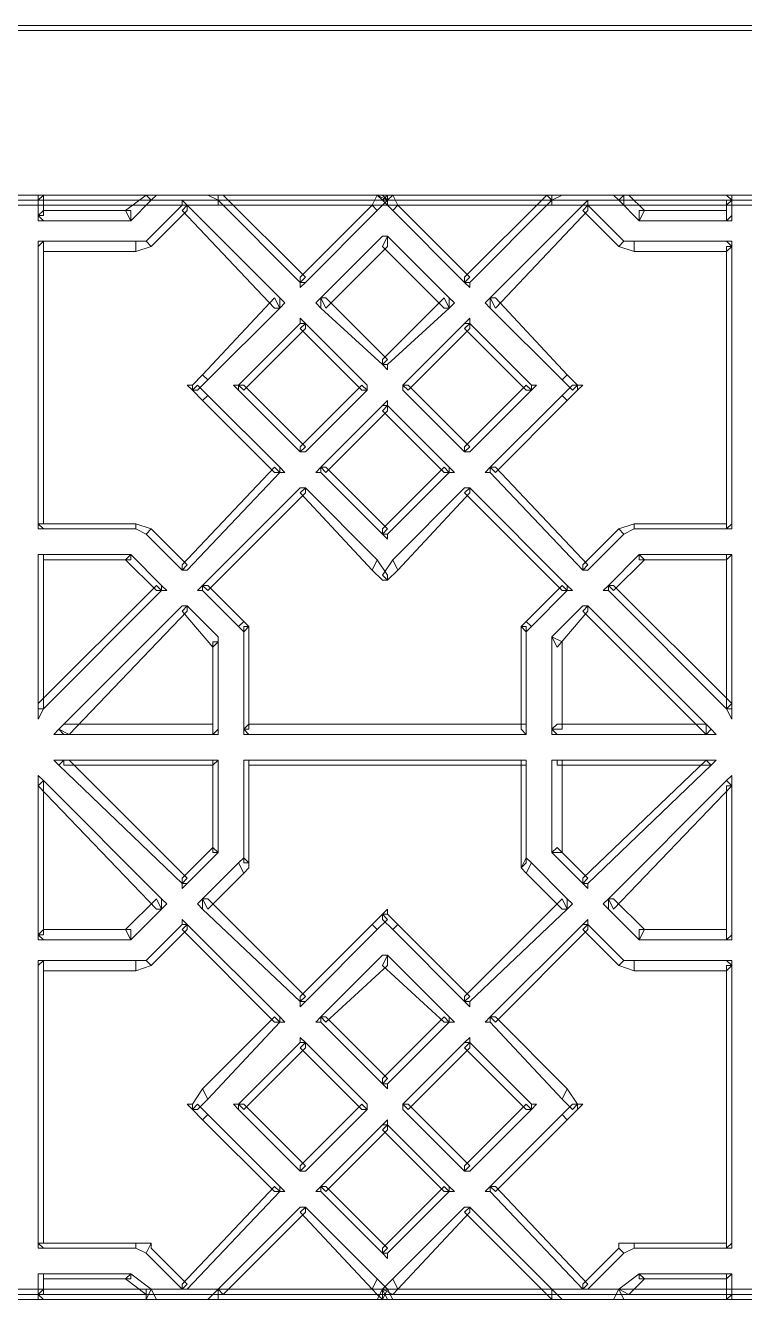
# Model space of a CAD drawing. Extents: x -66030 to 95157, y -13132 to 45879.
# Drawn here: x 79342 to 79889, y 42831 to 43799 of the extents above; entities that cross this region are included whole.
import ezdxf

# ---------------------------------------------------------------- set-up
doc = ezdxf.new("R2010")
doc.units = 0
doc.header["$LTSCALE"] = 100
doc.header["$MEASUREMENT"] = 0
doc.layers.get('0').update_dxf_attribs({"linetype": 'CONTINUOUS'})

msp = doc.modelspace()

# ---------------------------------------------------------------- linework, layer by layer
at = {"lineweight": 0}
for points in [[(81121.14, 43795.43), (81121.14, 43799.34), (77015.97, 43799.34), (77015.97, 43795.43), (81121.14, 43795.43), (81121.14, 43795.43), (81121.14, 43799.34), (81121.14, 43799.34), (81121.14, 43799.34)], [(77015.97, 43670.44), (77015.97, 43666.53), (81121.14, 43666.53), (81121.14, 43670.44), (77015.97, 43670.44), (77015.97, 43670.44), (77015.97, 43670.44), (77015.97, 43670.44), (77015.97, 43670.44)], [(81125.04, 43666.53), (81121.14, 43670.44), (77015.97, 43670.44), (77015.97, 43662.63), (81121.14, 43662.63), (81125.04, 43666.53), (81125.04, 43666.53), (81125.04, 43670.44), (81121.14, 43670.44)], [(79355.64, 43670.44), (79351.73, 43666.53), (79351.73, 43654.81), (79355.64, 43654.81), (79355.64, 43666.53), (79355.64, 43670.44), (79355.64, 43670.44), (79351.73, 43670.44), (79351.73, 43666.53)], [(79437.66, 43666.53), (79433.76, 43670.44), (79355.64, 43670.44), (79355.64, 43662.63), (79433.76, 43662.63), (79437.66, 43666.53), (79437.66, 43666.53), (79441.57, 43670.44), (79433.76, 43670.44)], [(79422.04, 43650.91), (79422.04, 43650.91), (79437.66, 43666.53), (79433.76, 43670.44), (79418.14, 43658.72), (79422.04, 43650.91), (79422.04, 43650.91), (79422.04, 43650.91), (79422.04, 43650.91)], [(79488.44, 43670.44), (79488.44, 43666.53), (79550.94, 43604.04), (79554.84, 43607.94), (79492.35, 43670.44), (79488.44, 43670.44), (79488.44, 43670.44), (79480.63, 43670.44), (79488.44, 43666.53)], [(79617.34, 43666.53), (79613.43, 43670.44), (79488.44, 43670.44), (79488.44, 43662.63), (79613.43, 43662.63), (79617.34, 43666.53), (79617.34, 43666.53), (79621.25, 43670.44), (79613.43, 43670.44)], [(79605.62, 43662.63), (79609.53, 43658.72), (79617.34, 43666.53), (79609.53, 43670.44), (79605.62, 43662.63), (79605.62, 43662.63), (79609.53, 43658.72), (79609.53, 43658.72), (79609.53, 43658.72)], [(79617.34, 43670.44), (79613.43, 43666.53), (79621.25, 43658.72), (79625.15, 43662.63), (79621.25, 43670.44), (79617.34, 43670.44), (79617.34, 43670.44), (79609.53, 43670.44), (79613.43, 43666.53)], [(79742.33, 43666.53), (79742.33, 43670.44), (79617.34, 43670.44), (79617.34, 43662.63), (79742.33, 43662.63), (79742.33, 43666.53), (79742.33, 43666.53), (79750.14, 43670.44), (79742.33, 43670.44)], [(79675.93, 43604.04), (79679.83, 43604.04), (79742.33, 43666.53), (79738.42, 43670.44), (79675.93, 43607.94), (79675.93, 43604.04), (79675.93, 43604.04), (79679.83, 43600.13), (79679.83, 43604.04)], [(79797.01, 43670.44), (79793.11, 43666.53), (79808.73, 43650.91), (79812.64, 43658.72), (79800.92, 43670.44), (79797.01, 43670.44), (79797.01, 43670.44), (79789.2, 43670.44), (79793.11, 43666.53)], [(79879.04, 43666.53), (79875.13, 43670.44), (79797.01, 43670.44), (79797.01, 43662.63), (79875.13, 43662.63), (79879.04, 43666.53), (79879.04, 43666.53), (79879.04, 43670.44), (79875.13, 43670.44)], [(79351.73, 43654.81), (79355.64, 43650.91), (79422.04, 43650.91), (79422.04, 43658.72), (79355.64, 43658.72), (79351.73, 43654.81), (79351.73, 43654.81), (79351.73, 43650.91), (79355.64, 43650.91)], [(79465.01, 43662.63), (79461.1, 43662.63), (79433.76, 43635.29), (79437.66, 43631.38), (79465.01, 43658.72), (79465.01, 43662.63), (79465.01, 43662.63), (79461.1, 43666.53), (79461.1, 43662.63)], [(79535.31, 43584.51), (79535.31, 43592.32), (79465.01, 43662.63), (79461.1, 43658.72), (79531.41, 43584.51), (79535.31, 43584.51), (79535.31, 43584.51), (79539.22, 43588.41), (79535.31, 43592.32)], [(79550.94, 43604.04), (79554.84, 43604.04), (79609.53, 43658.72), (79605.62, 43662.63), (79550.94, 43607.94), (79550.94, 43604.04), (79550.94, 43604.04), (79550.94, 43600.13), (79554.84, 43604.04)], [(79625.15, 43662.63), (79621.25, 43658.72), (79675.93, 43604.04), (79679.83, 43607.94), (79625.15, 43662.63), (79625.15, 43662.63), (79621.25, 43658.72), (79621.25, 43658.72), (79621.25, 43658.72)], [(79769.67, 43662.63), (79765.77, 43662.63), (79695.46, 43592.32), (79699.36, 43584.51), (79769.67, 43658.72), (79769.67, 43662.63), (79769.67, 43662.63), (79769.67, 43666.53), (79765.77, 43662.63)], [(79793.11, 43631.38), (79797.01, 43635.29), (79769.67, 43662.63), (79765.77, 43658.72), (79793.11, 43631.38), (79793.11, 43631.38), (79793.11, 43631.38), (79793.11, 43631.38), (79793.11, 43631.38)], [(79808.73, 43650.91), (79808.73, 43650.91), (79875.13, 43650.91), (79875.13, 43658.72), (79808.73, 43658.72), (79808.73, 43650.91), (79808.73, 43650.91), (79808.73, 43650.91), (79808.73, 43650.91)], [(79875.13, 43650.91), (79879.04, 43654.81), (79879.04, 43666.53), (79875.13, 43666.53), (79875.13, 43654.81), (79875.13, 43650.91), (79875.13, 43650.91), (79879.04, 43650.91), (79879.04, 43654.81)], [(79617.34, 43639.19), (79613.43, 43639.19), (79566.56, 43592.32), (79570.47, 43584.51), (79617.34, 43631.38), (79617.34, 43639.19), (79617.34, 43639.19), (79617.34, 43639.19), (79613.43, 43639.19)], [(79664.21, 43584.51), (79664.21, 43592.32), (79617.34, 43639.19), (79613.43, 43631.38), (79660.31, 43584.51), (79664.21, 43584.51), (79664.21, 43584.51), (79668.12, 43588.41), (79664.21, 43592.32)], [(79355.64, 43635.29), (79351.73, 43631.38), (79351.73, 43420.46), (79355.64, 43420.46), (79355.64, 43631.38), (79355.64, 43635.29), (79355.64, 43635.29), (79351.73, 43635.29), (79351.73, 43631.38)], [(79425.95, 43627.47), (79425.95, 43635.29), (79355.64, 43635.29), (79355.64, 43627.47), (79425.95, 43627.47), (79425.95, 43627.47), (79425.95, 43627.47), (79425.95, 43627.47), (79425.95, 43627.47)], [(79437.66, 43631.38), (79433.76, 43635.29), (79425.95, 43635.29), (79425.95, 43627.47), (79437.66, 43631.38), (79437.66, 43631.38), (79437.66, 43631.38), (79437.66, 43631.38), (79437.66, 43631.38)], [(79804.83, 43627.47), (79804.83, 43635.29), (79797.01, 43635.29), (79793.11, 43631.38), (79804.83, 43627.47), (79804.83, 43627.47), (79804.83, 43627.47), (79804.83, 43627.47), (79804.83, 43627.47)], [(79879.04, 43631.38), (79875.13, 43635.29), (79804.83, 43635.29), (79804.83, 43627.47), (79875.13, 43627.47), (79879.04, 43631.38), (79879.04, 43631.38), (79879.04, 43635.29), (79875.13, 43635.29)], [(79875.13, 43416.55), (79879.04, 43420.46), (79879.04, 43631.38), (79875.13, 43631.38), (79875.13, 43420.46), (79875.13, 43416.55), (79875.13, 43416.55), (79879.04, 43416.55), (79879.04, 43420.46)], [(79476.72, 43533.73), (79480.63, 43529.82), (79535.31, 43584.51), (79531.41, 43592.32), (79476.72, 43533.73), (79476.72, 43533.73), (79480.63, 43529.82), (79480.63, 43529.82), (79480.63, 43529.82)], [(79566.56, 43592.32), (79566.56, 43584.51), (79613.43, 43541.54), (79617.34, 43545.45), (79570.47, 43592.32), (79566.56, 43592.32), (79566.56, 43592.32), (79562.66, 43588.41), (79566.56, 43584.51)], [(79613.43, 43541.54), (79617.34, 43541.54), (79664.21, 43584.51), (79660.31, 43592.32), (79613.43, 43545.45), (79613.43, 43541.54), (79613.43, 43541.54), (79617.34, 43537.64), (79617.34, 43541.54)], [(79695.46, 43592.32), (79695.46, 43584.51), (79750.14, 43529.82), (79754.05, 43533.73), (79699.36, 43592.32), (79695.46, 43592.32), (79695.46, 43592.32), (79691.55, 43588.41), (79695.46, 43584.51)], [(79554.84, 43572.79), (79550.94, 43572.79), (79504.07, 43525.92), (79507.97, 43522.01), (79554.84, 43568.88), (79554.84, 43572.79), (79554.84, 43572.79), (79550.94, 43576.7), (79550.94, 43572.79)], [(79601.72, 43522.01), (79601.72, 43525.92), (79554.84, 43572.79), (79550.94, 43568.88), (79597.81, 43522.01), (79601.72, 43522.01), (79601.72, 43522.01), (79601.72, 43525.92), (79601.72, 43525.92)], [(79679.83, 43572.79), (79675.93, 43572.79), (79629.06, 43525.92), (79632.96, 43522.01), (79679.83, 43568.88), (79679.83, 43572.79), (79679.83, 43572.79), (79679.83, 43576.7), (79675.93, 43572.79)], [(79726.71, 43522.01), (79726.71, 43525.92), (79679.83, 43572.79), (79675.93, 43568.88), (79722.8, 43522.01), (79726.71, 43522.01), (79726.71, 43522.01), (79730.61, 43525.92), (79726.71, 43525.92)], [(79468.91, 43522.01), (79472.82, 43522.01), (79480.63, 43529.82), (79476.72, 43533.73), (79468.91, 43525.92), (79468.91, 43522.01), (79468.91, 43525.92), (79465.01, 43525.92), (79468.91, 43522.01)], [(79754.05, 43533.73), (79750.14, 43529.82), (79757.95, 43522.01), (79761.86, 43525.92), (79754.05, 43533.73), (79754.05, 43533.73), (79750.14, 43529.82), (79750.14, 43529.82), (79750.14, 43529.82)], [(79476.72, 43514.2), (79480.63, 43518.11), (79472.82, 43525.92), (79468.91, 43522.01), (79476.72, 43514.2), (79476.72, 43514.2), (79480.63, 43518.11), (79480.63, 43518.11), (79480.63, 43518.11)], [(79504.07, 43525.92), (79504.07, 43522.01), (79550.94, 43475.14), (79554.84, 43479.05), (79507.97, 43525.92), (79504.07, 43525.92), (79504.07, 43525.92), (79500.16, 43525.92), (79504.07, 43522.01)], [(79550.94, 43475.14), (79554.84, 43475.14), (79601.72, 43522.01), (79597.81, 43525.92), (79550.94, 43479.05), (79550.94, 43475.14), (79550.94, 43475.14), (79550.94, 43475.14), (79554.84, 43475.14)], [(79629.06, 43525.92), (79629.06, 43522.01), (79675.93, 43475.14), (79679.83, 43479.05), (79632.96, 43525.92), (79629.06, 43525.92), (79629.06, 43525.92), (79629.06, 43525.92), (79629.06, 43522.01)], [(79675.93, 43475.14), (79679.83, 43475.14), (79726.71, 43522.01), (79722.8, 43525.92), (79675.93, 43479.05), (79675.93, 43475.14), (79675.93, 43475.14), (79679.83, 43475.14), (79679.83, 43475.14)], [(79761.86, 43525.92), (79757.95, 43525.92), (79750.14, 43518.11), (79754.05, 43514.2), (79761.86, 43522.01), (79761.86, 43525.92), (79761.86, 43522.01), (79765.77, 43525.92), (79761.86, 43525.92)], [(79535.31, 43459.52), (79535.31, 43463.42), (79480.63, 43518.11), (79476.72, 43514.2), (79531.41, 43459.52), (79535.31, 43459.52), (79535.31, 43459.52), (79539.22, 43459.52), (79535.31, 43463.42)], [(79617.34, 43510.29), (79613.43, 43510.29), (79566.56, 43463.42), (79570.47, 43459.52), (79617.34, 43506.39), (79617.34, 43510.29), (79617.34, 43510.29), (79617.34, 43514.2), (79613.43, 43510.29)], [(79754.05, 43514.2), (79750.14, 43518.11), (79695.46, 43463.42), (79699.36, 43459.52), (79754.05, 43514.2), (79754.05, 43514.2), (79750.14, 43518.11), (79750.14, 43518.11), (79750.14, 43518.11)], [(79664.21, 43459.52), (79664.21, 43463.42), (79617.34, 43510.29), (79613.43, 43506.39), (79660.31, 43459.52), (79664.21, 43459.52), (79664.21, 43459.52), (79668.12, 43459.52), (79664.21, 43463.42)], [(79461.1, 43385.3), (79465.01, 43385.3), (79535.31, 43459.52), (79531.41, 43463.42), (79461.1, 43389.21), (79461.1, 43385.3), (79461.1, 43385.3), (79461.1, 43385.3), (79465.01, 43385.3)], [(79566.56, 43463.42), (79566.56, 43459.52), (79613.43, 43412.64), (79617.34, 43416.55), (79570.47, 43463.42), (79566.56, 43463.42), (79566.56, 43463.42), (79562.66, 43459.52), (79566.56, 43459.52)], [(79613.43, 43412.64), (79617.34, 43412.64), (79664.21, 43459.52), (79660.31, 43463.42), (79613.43, 43416.55), (79613.43, 43412.64), (79613.43, 43412.64), (79617.34, 43408.74), (79617.34, 43412.64)], [(79695.46, 43463.42), (79695.46, 43459.52), (79765.77, 43385.3), (79769.67, 43389.21), (79699.36, 43463.42), (79695.46, 43463.42), (79695.46, 43463.42), (79691.55, 43459.52), (79695.46, 43459.52)], [(79554.84, 43447.8), (79550.94, 43447.8), (79476.72, 43373.59), (79480.63, 43369.68), (79554.84, 43443.89), (79554.84, 43447.8), (79554.84, 43447.8), (79550.94, 43447.8), (79550.94, 43447.8)], [(79605.62, 43385.3), (79609.53, 43393.12), (79554.84, 43447.8), (79550.94, 43443.89), (79605.62, 43385.3), (79605.62, 43385.3), (79609.53, 43393.12), (79609.53, 43393.12), (79609.53, 43393.12)], [(79679.83, 43447.8), (79675.93, 43447.8), (79621.25, 43393.12), (79625.15, 43385.3), (79679.83, 43443.89), (79679.83, 43447.8), (79679.83, 43447.8), (79679.83, 43447.8), (79675.93, 43447.8)], [(79754.05, 43369.68), (79754.05, 43373.59), (79679.83, 43447.8), (79675.93, 43443.89), (79750.14, 43369.68), (79754.05, 43369.68), (79754.05, 43369.68), (79757.95, 43369.68), (79754.05, 43373.59)], [(79351.73, 43420.46), (79355.64, 43416.55), (79425.95, 43416.55), (79425.95, 43420.46), (79355.64, 43420.46), (79351.73, 43420.46), (79351.73, 43420.46), (79351.73, 43416.55), (79355.64, 43416.55)], [(79425.95, 43420.46), (79425.95, 43416.55), (79433.76, 43412.64), (79437.66, 43416.55), (79425.95, 43420.46), (79425.95, 43420.46), (79425.95, 43420.46), (79425.95, 43420.46), (79425.95, 43420.46)], [(79437.66, 43416.55), (79433.76, 43412.64), (79461.1, 43385.3), (79465.01, 43389.21), (79437.66, 43416.55), (79437.66, 43416.55), (79437.66, 43416.55), (79437.66, 43416.55), (79437.66, 43416.55)], [(79765.77, 43385.3), (79769.67, 43385.3), (79797.01, 43412.64), (79793.11, 43416.55), (79765.77, 43389.21), (79765.77, 43385.3), (79765.77, 43385.3), (79769.67, 43385.3), (79769.67, 43385.3)], [(79793.11, 43416.55), (79797.01, 43412.64), (79804.83, 43416.55), (79804.83, 43420.46), (79793.11, 43416.55), (79793.11, 43416.55), (79793.11, 43416.55), (79793.11, 43416.55), (79793.11, 43416.55)], [(79804.83, 43420.46), (79804.83, 43416.55), (79875.13, 43416.55), (79875.13, 43420.46), (79804.83, 43420.46), (79804.83, 43420.46), (79804.83, 43420.46), (79804.83, 43420.46), (79804.83, 43420.46)], [(79355.64, 43397.02), (79351.73, 43397.02), (79351.73, 43279.84), (79355.64, 43279.84), (79355.64, 43397.02), (79355.64, 43397.02), (79355.64, 43397.02), (79351.73, 43397.02), (79351.73, 43397.02)], [(79422.04, 43397.02), (79422.04, 43397.02), (79355.64, 43397.02), (79355.64, 43393.12), (79422.04, 43393.12), (79422.04, 43397.02), (79422.04, 43397.02), (79422.04, 43397.02), (79422.04, 43397.02)], [(79445.48, 43369.68), (79445.48, 43373.59), (79422.04, 43397.02), (79418.14, 43393.12), (79441.57, 43369.68), (79445.48, 43369.68), (79445.48, 43369.68), (79449.38, 43369.68), (79445.48, 43373.59)], [(79808.73, 43397.02), (79808.73, 43397.02), (79785.3, 43373.59), (79789.2, 43369.68), (79812.64, 43393.12), (79808.73, 43397.02), (79808.73, 43397.02), (79808.73, 43397.02), (79808.73, 43397.02)], [(79879.04, 43397.02), (79875.13, 43397.02), (79808.73, 43397.02), (79808.73, 43393.12), (79875.13, 43393.12), (79879.04, 43397.02), (79879.04, 43397.02), (79879.04, 43397.02), (79875.13, 43397.02)], [(79875.13, 43279.84), (79879.04, 43279.84), (79879.04, 43397.02), (79875.13, 43397.02), (79875.13, 43279.84), (79875.13, 43279.84), (79875.13, 43279.84), (79879.04, 43272.03), (79879.04, 43279.84)], [(79617.34, 43377.49), (79617.34, 43381.4), (79609.53, 43393.12), (79605.62, 43385.3), (79613.43, 43377.49), (79617.34, 43377.49), (79613.43, 43377.49), (79617.34, 43377.49), (79617.34, 43377.49)], [(79625.15, 43385.3), (79621.25, 43393.12), (79613.43, 43381.4), (79617.34, 43377.49), (79625.15, 43385.3), (79625.15, 43385.3), (79621.25, 43393.12), (79621.25, 43393.12), (79621.25, 43393.12)], [(79351.73, 43279.84), (79355.64, 43279.84), (79445.48, 43369.68), (79441.57, 43373.59), (79351.73, 43283.75), (79351.73, 43279.84), (79351.73, 43279.84), (79351.73, 43272.03), (79355.64, 43279.84)], [(79476.72, 43373.59), (79476.72, 43369.68), (79504.07, 43342.34), (79507.97, 43346.24), (79480.63, 43373.59), (79476.72, 43373.59), (79476.72, 43373.59), (79472.82, 43369.68), (79476.72, 43369.68)], [(79722.8, 43346.24), (79726.71, 43342.34), (79754.05, 43369.68), (79750.14, 43373.59), (79722.8, 43346.24), (79722.8, 43346.24), (79726.71, 43342.34), (79726.71, 43342.34), (79726.71, 43342.34)], [(79785.3, 43373.59), (79785.3, 43369.68), (79875.13, 43279.84), (79879.04, 43283.75), (79789.2, 43373.59), (79785.3, 43373.59), (79785.3, 43373.59), (79781.39, 43369.68), (79785.3, 43369.68)], [(79465.01, 43357.96), (79461.1, 43357.96), (79367.36, 43264.22), (79375.17, 43260.31), (79465.01, 43354.06), (79465.01, 43357.96), (79465.01, 43357.96), (79461.1, 43357.96), (79461.1, 43357.96)], [(79488.44, 43330.62), (79488.44, 43334.53), (79465.01, 43357.96), (79461.1, 43354.06), (79484.54, 43326.71), (79488.44, 43330.62), (79488.44, 43330.62), (79488.44, 43330.62), (79488.44, 43334.53)], [(79769.67, 43357.96), (79765.77, 43357.96), (79742.33, 43334.53), (79746.24, 43326.71), (79769.67, 43354.06), (79769.67, 43357.96), (79769.67, 43357.96), (79769.67, 43357.96), (79765.77, 43357.96)], [(79859.51, 43260.31), (79863.42, 43264.22), (79769.67, 43357.96), (79765.77, 43354.06), (79859.51, 43260.31), (79859.51, 43260.31), (79859.51, 43260.31), (79867.32, 43260.31), (79863.42, 43264.22)], [(79507.97, 43346.24), (79504.07, 43342.34), (79507.97, 43338.43), (79511.88, 43342.34), (79507.97, 43346.24), (79507.97, 43346.24), (79504.07, 43342.34), (79504.07, 43342.34), (79504.07, 43342.34)], [(79511.88, 43342.34), (79507.97, 43342.34), (79507.97, 43264.22), (79511.88, 43264.22), (79511.88, 43342.34), (79511.88, 43342.34), (79511.88, 43342.34), (79511.88, 43342.34), (79511.88, 43342.34)], [(79718.89, 43342.34), (79722.8, 43338.43), (79726.71, 43342.34), (79722.8, 43346.24), (79718.89, 43342.34), (79718.89, 43342.34), (79718.89, 43342.34), (79718.89, 43342.34), (79718.89, 43342.34)], [(79722.8, 43260.31), (79722.8, 43264.22), (79722.8, 43342.34), (79718.89, 43342.34), (79718.89, 43264.22), (79722.8, 43260.31), (79722.8, 43260.31), (79722.8, 43260.31), (79722.8, 43264.22)], [(79484.54, 43260.31), (79488.44, 43264.22), (79488.44, 43330.62), (79484.54, 43330.62), (79484.54, 43264.22), (79484.54, 43260.31), (79484.54, 43260.31), (79488.44, 43260.31), (79488.44, 43264.22)], [(79742.33, 43334.53), (79742.33, 43330.62), (79742.33, 43264.22), (79750.14, 43264.22), (79750.14, 43330.62), (79742.33, 43334.53), (79742.33, 43334.53), (79742.33, 43330.62), (79742.33, 43330.62)], [(79367.36, 43264.22), (79371.26, 43260.31), (79484.54, 43260.31), (79484.54, 43268.12), (79371.26, 43268.12), (79367.36, 43264.22), (79367.36, 43264.22), (79363.45, 43260.31), (79371.26, 43260.31)], [(79507.97, 43264.22), (79511.88, 43260.31), (79722.8, 43260.31), (79722.8, 43268.12), (79511.88, 43268.12), (79507.97, 43264.22), (79507.97, 43264.22), (79507.97, 43260.31), (79511.88, 43260.31)], [(79742.33, 43264.22), (79746.24, 43260.31), (79859.51, 43260.31), (79859.51, 43268.12), (79746.24, 43268.12), (79742.33, 43264.22), (79742.33, 43264.22), (79742.33, 43260.31), (79746.24, 43260.31)], [(79371.26, 43240.78), (79367.36, 43236.88), (79461.1, 43147.04), (79465.01, 43150.95), (79375.17, 43240.78), (79371.26, 43240.78), (79371.26, 43240.78), (79363.45, 43240.78), (79367.36, 43236.88)], [(79488.44, 43240.78), (79484.54, 43240.78), (79371.26, 43240.78), (79371.26, 43236.88), (79484.54, 43236.88), (79488.44, 43240.78), (79488.44, 43240.78), (79488.44, 43240.78), (79484.54, 43240.78)], [(79488.44, 43170.47), (79488.44, 43170.47), (79488.44, 43240.78), (79484.54, 43240.78), (79484.54, 43170.47), (79488.44, 43170.47), (79488.44, 43170.47), (79488.44, 43170.47), (79488.44, 43170.47)], [(79511.88, 43240.78), (79507.97, 43240.78), (79507.97, 43162.66), (79511.88, 43162.66), (79511.88, 43240.78), (79511.88, 43240.78), (79511.88, 43240.78), (79507.97, 43240.78), (79507.97, 43240.78)], [(79722.8, 43240.78), (79722.8, 43240.78), (79511.88, 43240.78), (79511.88, 43236.88), (79722.8, 43236.88), (79722.8, 43240.78), (79722.8, 43240.78), (79722.8, 43240.78), (79722.8, 43240.78)], [(79718.89, 43158.76), (79722.8, 43162.66), (79722.8, 43240.78), (79718.89, 43240.78), (79718.89, 43162.66), (79718.89, 43158.76), (79718.89, 43162.66), (79718.89, 43162.66), (79718.89, 43158.76)], [(79746.24, 43240.78), (79742.33, 43240.78), (79742.33, 43170.47), (79750.14, 43170.47), (79750.14, 43240.78), (79746.24, 43240.78), (79746.24, 43240.78), (79742.33, 43240.78), (79742.33, 43240.78)], [(79863.42, 43236.88), (79859.51, 43240.78), (79746.24, 43240.78), (79746.24, 43236.88), (79859.51, 43236.88), (79863.42, 43236.88), (79863.42, 43236.88), (79867.32, 43240.78), (79859.51, 43240.78)], [(79765.77, 43147.04), (79769.67, 43147.04), (79863.42, 43236.88), (79859.51, 43240.78), (79765.77, 43150.95), (79765.77, 43147.04), (79765.77, 43147.04), (79769.67, 43143.13), (79769.67, 43147.04)], [(79355.64, 43225.16), (79351.73, 43221.25), (79351.73, 43107.98), (79355.64, 43107.98), (79355.64, 43221.25), (79355.64, 43225.16), (79355.64, 43225.16), (79351.73, 43229.06), (79351.73, 43221.25)], [(79445.48, 43127.51), (79445.48, 43135.32), (79355.64, 43225.16), (79351.73, 43221.25), (79441.57, 43127.51), (79445.48, 43127.51), (79445.48, 43127.51), (79449.38, 43131.42), (79445.48, 43135.32)], [(79879.04, 43221.25), (79875.13, 43225.16), (79785.3, 43135.32), (79789.2, 43127.51), (79879.04, 43221.25), (79879.04, 43221.25), (79879.04, 43221.25), (79879.04, 43229.06), (79875.13, 43225.16)], [(79875.13, 43104.07), (79879.04, 43107.98), (79879.04, 43221.25), (79875.13, 43221.25), (79875.13, 43107.98), (79875.13, 43104.07), (79875.13, 43104.07), (79879.04, 43104.07), (79879.04, 43107.98)], [(79461.1, 43147.04), (79465.01, 43147.04), (79488.44, 43170.47), (79484.54, 43174.38), (79461.1, 43150.95), (79461.1, 43147.04), (79461.1, 43147.04), (79461.1, 43143.13), (79465.01, 43147.04)], [(79742.33, 43170.47), (79742.33, 43170.47), (79765.77, 43147.04), (79769.67, 43150.95), (79746.24, 43174.38), (79742.33, 43170.47), (79742.33, 43170.47), (79742.33, 43170.47), (79742.33, 43170.47)], [(79511.88, 43162.66), (79507.97, 43166.57), (79504.07, 43162.66), (79507.97, 43154.85), (79511.88, 43158.76), (79511.88, 43162.66), (79511.88, 43158.76), (79511.88, 43162.66), (79511.88, 43162.66)], [(79722.8, 43154.85), (79726.71, 43162.66), (79722.8, 43166.57), (79718.89, 43158.76), (79722.8, 43154.85), (79722.8, 43154.85), (79726.71, 43162.66), (79726.71, 43162.66), (79726.71, 43162.66)], [(79507.97, 43154.85), (79504.07, 43162.66), (79476.72, 43135.32), (79480.63, 43127.51), (79507.97, 43154.85), (79507.97, 43154.85), (79504.07, 43162.66), (79504.07, 43162.66), (79504.07, 43162.66)], [(79754.05, 43127.51), (79754.05, 43135.32), (79726.71, 43162.66), (79722.8, 43154.85), (79750.14, 43127.51), (79754.05, 43127.51), (79754.05, 43127.51), (79757.95, 43131.42), (79754.05, 43135.32)], [(79422.04, 43104.07), (79422.04, 43104.07), (79445.48, 43127.51), (79441.57, 43135.32), (79418.14, 43111.89), (79422.04, 43104.07), (79422.04, 43104.07), (79422.04, 43104.07), (79422.04, 43104.07)], [(79476.72, 43135.32), (79476.72, 43127.51), (79550.94, 43057.2), (79554.84, 43061.11), (79480.63, 43135.32), (79476.72, 43135.32), (79476.72, 43135.32), (79472.82, 43131.42), (79476.72, 43127.51)], [(79675.93, 43057.2), (79679.83, 43057.2), (79754.05, 43127.51), (79750.14, 43135.32), (79675.93, 43061.11), (79675.93, 43057.2), (79675.93, 43057.2), (79679.83, 43053.3), (79679.83, 43057.2)], [(79785.3, 43135.32), (79785.3, 43127.51), (79808.73, 43104.07), (79812.64, 43111.89), (79789.2, 43135.32), (79785.3, 43135.32), (79785.3, 43135.32), (79781.39, 43131.42), (79785.3, 43127.51)], [(79613.43, 43123.6), (79613.43, 43119.7), (79621.25, 43111.89), (79625.15, 43115.79), (79617.34, 43123.6), (79613.43, 43123.6), (79617.34, 43123.6), (79617.34, 43127.51), (79613.43, 43123.6)], [(79465.01, 43115.79), (79461.1, 43115.79), (79433.76, 43088.45), (79437.66, 43084.54), (79465.01, 43111.89), (79465.01, 43115.79), (79465.01, 43115.79), (79461.1, 43119.7), (79461.1, 43115.79)], [(79605.62, 43115.79), (79609.53, 43111.89), (79617.34, 43119.7), (79613.43, 43123.6), (79605.62, 43115.79), (79605.62, 43115.79), (79609.53, 43111.89), (79609.53, 43111.89), (79609.53, 43111.89)], [(79769.67, 43115.79), (79765.77, 43115.79), (79695.46, 43045.48), (79699.36, 43041.58), (79769.67, 43111.89), (79769.67, 43115.79), (79769.67, 43115.79), (79769.67, 43119.7), (79765.77, 43115.79)], [(79351.73, 43107.98), (79355.64, 43104.07), (79422.04, 43104.07), (79422.04, 43111.89), (79355.64, 43111.89), (79351.73, 43107.98), (79351.73, 43107.98), (79351.73, 43104.07), (79355.64, 43104.07)], [(79535.31, 43041.58), (79535.31, 43045.48), (79465.01, 43115.79), (79461.1, 43111.89), (79531.41, 43041.58), (79535.31, 43041.58), (79535.31, 43041.58), (79539.22, 43041.58), (79535.31, 43045.48)], [(79550.94, 43057.2), (79554.84, 43057.2), (79609.53, 43111.89), (79605.62, 43115.79), (79550.94, 43061.11), (79550.94, 43057.2), (79550.94, 43057.2), (79550.94, 43053.3), (79554.84, 43057.2)], [(79625.15, 43115.79), (79621.25, 43111.89), (79675.93, 43057.2), (79679.83, 43061.11), (79625.15, 43115.79), (79625.15, 43115.79), (79621.25, 43111.89), (79621.25, 43111.89), (79621.25, 43111.89)], [(79793.11, 43084.54), (79797.01, 43088.45), (79769.67, 43115.79), (79765.77, 43111.89), (79793.11, 43084.54), (79793.11, 43084.54), (79793.11, 43084.54), (79793.11, 43084.54), (79793.11, 43084.54)], [(79808.73, 43104.07), (79808.73, 43104.07), (79875.13, 43104.07), (79875.13, 43111.89), (79808.73, 43111.89), (79808.73, 43104.07), (79808.73, 43104.07), (79808.73, 43104.07), (79808.73, 43104.07)], [(79355.64, 43088.45), (79351.73, 43084.54), (79351.73, 42873.62), (79355.64, 42873.62), (79355.64, 43084.54), (79355.64, 43088.45), (79355.64, 43088.45), (79351.73, 43088.45), (79351.73, 43084.54)], [(79425.95, 43080.64), (79425.95, 43088.45), (79355.64, 43088.45), (79355.64, 43080.64), (79425.95, 43080.64), (79425.95, 43080.64), (79425.95, 43080.64), (79425.95, 43080.64), (79425.95, 43080.64)], [(79437.66, 43084.54), (79433.76, 43088.45), (79425.95, 43088.45), (79425.95, 43080.64), (79437.66, 43084.54), (79437.66, 43084.54), (79437.66, 43084.54), (79437.66, 43084.54), (79437.66, 43084.54)], [(79617.34, 43092.36), (79613.43, 43092.36), (79566.56, 43045.48), (79570.47, 43041.58), (79617.34, 43084.54), (79617.34, 43092.36), (79617.34, 43092.36), (79617.34, 43092.36), (79613.43, 43092.36)], [(79664.21, 43041.58), (79664.21, 43045.48), (79617.34, 43092.36), (79613.43, 43084.54), (79660.31, 43041.58), (79664.21, 43041.58), (79664.21, 43041.58), (79668.12, 43041.58), (79664.21, 43045.48)], [(79804.83, 43080.64), (79804.83, 43088.45), (79797.01, 43088.45), (79793.11, 43084.54), (79804.83, 43080.64), (79804.83, 43080.64), (79804.83, 43080.64), (79804.83, 43080.64), (79804.83, 43080.64)], [(79879.04, 43084.54), (79875.13, 43088.45), (79804.83, 43088.45), (79804.83, 43080.64), (79875.13, 43080.64), (79879.04, 43084.54), (79879.04, 43084.54), (79879.04, 43088.45), (79875.13, 43088.45)], [(79875.13, 42869.72), (79879.04, 42873.62), (79879.04, 43084.54), (79875.13, 43084.54), (79875.13, 42873.62), (79875.13, 42869.72), (79875.13, 42869.72), (79879.04, 42869.72), (79879.04, 42873.62)], [(79476.72, 42990.8), (79480.63, 42982.99), (79535.31, 43041.58), (79531.41, 43045.48), (79476.72, 42990.8), (79476.72, 42990.8), (79480.63, 42982.99), (79480.63, 42982.99), (79480.63, 42982.99)], [(79566.56, 43045.48), (79566.56, 43041.58), (79613.43, 42994.71), (79617.34, 42998.61), (79570.47, 43045.48), (79566.56, 43045.48), (79566.56, 43045.48), (79562.66, 43041.58), (79566.56, 43041.58)], [(79613.43, 42994.71), (79617.34, 42994.71), (79664.21, 43041.58), (79660.31, 43045.48), (79613.43, 42998.61), (79613.43, 42994.71), (79613.43, 42994.71), (79617.34, 42990.8), (79617.34, 42994.71)], [(79695.46, 43045.48), (79695.46, 43041.58), (79750.14, 42982.99), (79754.05, 42990.8), (79699.36, 43045.48), (79695.46, 43045.48), (79695.46, 43045.48), (79691.55, 43041.58), (79695.46, 43041.58)], [(79554.84, 43025.95), (79550.94, 43025.95), (79504.07, 42979.08), (79507.97, 42975.18), (79554.84, 43022.05), (79554.84, 43025.95), (79554.84, 43025.95), (79550.94, 43029.86), (79550.94, 43025.95)], [(79679.83, 43025.95), (79675.93, 43025.95), (79629.06, 42979.08), (79632.96, 42975.18), (79679.83, 43022.05), (79679.83, 43025.95), (79679.83, 43025.95), (79679.83, 43029.86), (79675.93, 43025.95)], [(79601.72, 42975.18), (79601.72, 42979.08), (79554.84, 43025.95), (79550.94, 43022.05), (79597.81, 42975.18), (79601.72, 42975.18), (79601.72, 42975.18), (79601.72, 42979.08), (79601.72, 42979.08)], [(79726.71, 42975.18), (79726.71, 42979.08), (79679.83, 43025.95), (79675.93, 43022.05), (79722.8, 42975.18), (79726.71, 42975.18), (79726.71, 42975.18), (79730.61, 42979.08), (79726.71, 42979.08)], [(79468.91, 42975.18), (79472.82, 42975.18), (79480.63, 42982.99), (79476.72, 42990.8), (79468.91, 42979.08), (79468.91, 42975.18), (79468.91, 42979.08), (79465.01, 42979.08), (79468.91, 42975.18)], [(79754.05, 42990.8), (79750.14, 42982.99), (79757.95, 42975.18), (79761.86, 42979.08), (79754.05, 42990.8), (79754.05, 42990.8), (79750.14, 42982.99), (79750.14, 42982.99), (79750.14, 42982.99)], [(79476.72, 42967.36), (79480.63, 42971.27), (79472.82, 42979.08), (79468.91, 42975.18), (79476.72, 42967.36), (79476.72, 42967.36), (79480.63, 42971.27), (79480.63, 42971.27), (79480.63, 42971.27)], [(79535.31, 42912.68), (79535.31, 42916.59), (79480.63, 42971.27), (79476.72, 42967.36), (79531.41, 42912.68), (79535.31, 42912.68), (79535.31, 42912.68), (79539.22, 42912.68), (79535.31, 42916.59)], [(79504.07, 42979.08), (79504.07, 42975.18), (79550.94, 42928.31), (79554.84, 42932.21), (79507.97, 42979.08), (79504.07, 42979.08), (79504.07, 42979.08), (79500.16, 42979.08), (79504.07, 42975.18)], [(79550.94, 42928.31), (79554.84, 42928.31), (79601.72, 42975.18), (79597.81, 42979.08), (79550.94, 42932.21), (79550.94, 42928.31), (79550.94, 42928.31), (79550.94, 42928.31), (79554.84, 42928.31)], [(79629.06, 42979.08), (79629.06, 42975.18), (79675.93, 42928.31), (79679.83, 42932.21), (79632.96, 42979.08), (79629.06, 42979.08), (79629.06, 42979.08), (79629.06, 42979.08), (79629.06, 42975.18)], [(79675.93, 42928.31), (79679.83, 42928.31), (79726.71, 42975.18), (79722.8, 42979.08), (79675.93, 42932.21), (79675.93, 42928.31), (79675.93, 42928.31), (79679.83, 42928.31), (79679.83, 42928.31)], [(79754.05, 42967.36), (79750.14, 42971.27), (79695.46, 42916.59), (79699.36, 42912.68), (79754.05, 42967.36), (79754.05, 42967.36), (79750.14, 42971.27), (79750.14, 42971.27), (79750.14, 42971.27)], [(79761.86, 42979.08), (79757.95, 42979.08), (79750.14, 42971.27), (79754.05, 42967.36), (79761.86, 42975.18), (79761.86, 42979.08), (79761.86, 42975.18), (79765.77, 42979.08), (79761.86, 42979.08)], [(79617.34, 42963.46), (79613.43, 42963.46), (79566.56, 42916.59), (79570.47, 42912.68), (79617.34, 42959.55), (79617.34, 42963.46), (79617.34, 42963.46), (79617.34, 42967.36), (79613.43, 42963.46)], [(79664.21, 42912.68), (79664.21, 42916.59), (79617.34, 42963.46), (79613.43, 42959.55), (79660.31, 42912.68), (79664.21, 42912.68), (79664.21, 42912.68), (79668.12, 42912.68), (79664.21, 42916.59)], [(79461.1, 42838.47), (79465.01, 42838.47), (79535.31, 42912.68), (79531.41, 42916.59), (79461.1, 42842.37), (79461.1, 42838.47), (79461.1, 42838.47), (79461.1, 42838.47), (79465.01, 42838.47)], [(79566.56, 42916.59), (79566.56, 42912.68), (79613.43, 42865.81), (79617.34, 42869.72), (79570.47, 42916.59), (79566.56, 42916.59), (79566.56, 42916.59), (79562.66, 42912.68), (79566.56, 42912.68)], [(79613.43, 42865.81), (79617.34, 42865.81), (79664.21, 42912.68), (79660.31, 42916.59), (79613.43, 42869.72), (79613.43, 42865.81), (79613.43, 42865.81), (79617.34, 42861.9), (79617.34, 42865.81)], [(79695.46, 42916.59), (79695.46, 42912.68), (79765.77, 42838.47), (79769.67, 42842.37), (79699.36, 42916.59), (79695.46, 42916.59), (79695.46, 42916.59), (79691.55, 42912.68), (79695.46, 42912.68)], [(79554.84, 42900.96), (79550.94, 42900.96), (79488.44, 42838.47), (79492.35, 42834.56), (79554.84, 42897.06), (79554.84, 42900.96), (79554.84, 42900.96), (79550.94, 42900.96), (79550.94, 42900.96)], [(79605.62, 42838.47), (79609.53, 42846.28), (79554.84, 42900.96), (79550.94, 42897.06), (79605.62, 42838.47), (79605.62, 42838.47), (79609.53, 42846.28), (79609.53, 42846.28), (79609.53, 42846.28)], [(79679.83, 42900.96), (79675.93, 42900.96), (79621.25, 42846.28), (79625.15, 42838.47), (79679.83, 42897.06), (79679.83, 42900.96), (79679.83, 42900.96), (79679.83, 42900.96), (79675.93, 42900.96)], [(79742.33, 42830.66), (79742.33, 42838.47), (79679.83, 42900.96), (79675.93, 42897.06), (79738.42, 42834.56), (79742.33, 42830.66), (79742.33, 42830.66), (79750.14, 42830.66), (79742.33, 42838.47)], [(79351.73, 42873.62), (79355.64, 42869.72), (79425.95, 42869.72), (79425.95, 42873.62), (79355.64, 42873.62), (79351.73, 42873.62), (79351.73, 42873.62), (79351.73, 42869.72), (79355.64, 42869.72)], [(79425.95, 42873.62), (79425.95, 42869.72), (79433.76, 42865.81), (79437.66, 42873.62), (79425.95, 42873.62), (79425.95, 42873.62), (79425.95, 42873.62), (79425.95, 42873.62), (79425.95, 42873.62)], [(79437.66, 42873.62), (79433.76, 42865.81), (79461.1, 42838.47), (79465.01, 42842.37), (79437.66, 42869.72), (79437.66, 42873.62), (79437.66, 42869.72), (79437.66, 42869.72), (79437.66, 42873.62)], [(79765.77, 42838.47), (79769.67, 42838.47), (79797.01, 42865.81), (79793.11, 42869.72), (79765.77, 42842.37), (79765.77, 42838.47), (79765.77, 42838.47), (79769.67, 42838.47), (79769.67, 42838.47)], [(79793.11, 42869.72), (79797.01, 42865.81), (79804.83, 42869.72), (79804.83, 42873.62), (79793.11, 42873.62), (79793.11, 42869.72), (79793.11, 42873.62), (79793.11, 42869.72), (79793.11, 42869.72)], [(79804.83, 42873.62), (79804.83, 42869.72), (79875.13, 42869.72), (79875.13, 42873.62), (79804.83, 42873.62), (79804.83, 42873.62), (79804.83, 42873.62), (79804.83, 42873.62), (79804.83, 42873.62)], [(79355.64, 42850.19), (79351.73, 42850.19), (79351.73, 42834.56), (79355.64, 42834.56), (79355.64, 42850.19), (79355.64, 42850.19), (79355.64, 42850.19), (79351.73, 42850.19), (79351.73, 42850.19)], [(79422.04, 42850.19), (79422.04, 42850.19), (79355.64, 42850.19), (79355.64, 42846.28), (79422.04, 42846.28), (79422.04, 42850.19), (79422.04, 42850.19), (79422.04, 42850.19), (79422.04, 42850.19)], [(79433.76, 42830.66), (79437.66, 42838.47), (79422.04, 42850.19), (79418.14, 42846.28), (79433.76, 42834.56), (79433.76, 42830.66), (79433.76, 42830.66), (79441.57, 42830.66), (79437.66, 42838.47)], [(79613.43, 42830.66), (79617.34, 42838.47), (79609.53, 42846.28), (79605.62, 42838.47), (79609.53, 42834.56), (79613.43, 42830.66), (79613.43, 42830.66), (79621.25, 42830.66), (79617.34, 42838.47)], [(79625.15, 42838.47), (79621.25, 42846.28), (79613.43, 42838.47), (79621.25, 42834.56), (79625.15, 42838.47), (79625.15, 42838.47), (79621.25, 42846.28), (79621.25, 42846.28), (79621.25, 42846.28)], [(79808.73, 42850.19), (79808.73, 42850.19), (79793.11, 42838.47), (79800.92, 42834.56), (79812.64, 42846.28), (79808.73, 42850.19), (79808.73, 42850.19), (79808.73, 42850.19), (79808.73, 42850.19)], [(79879.04, 42850.19), (79875.13, 42850.19), (79808.73, 42850.19), (79808.73, 42846.28), (79875.13, 42846.28), (79879.04, 42850.19), (79879.04, 42850.19), (79879.04, 42850.19), (79875.13, 42850.19)], [(79875.13, 42830.66), (79879.04, 42834.56), (79879.04, 42850.19), (79875.13, 42850.19), (79875.13, 42834.56), (79875.13, 42830.66), (79875.13, 42830.66), (79879.04, 42830.66), (79879.04, 42834.56)], [(77015.97, 42838.47), (77015.97, 42834.56), (81121.14, 42834.56), (81121.14, 42838.47), (77015.97, 42838.47), (77015.97, 42838.47), (77015.97, 42838.47), (77015.97, 42838.47), (77015.97, 42838.47)], [(77015.97, 42834.56), (77015.97, 42830.66), (81121.14, 42830.66), (81121.14, 42838.47), (77015.97, 42838.47), (77015.97, 42834.56), (77015.97, 42834.56), (77015.97, 42830.66), (77015.97, 42830.66)], [(79351.73, 42834.56), (79355.64, 42830.66), (79433.76, 42830.66), (79433.76, 42838.47), (79355.64, 42838.47), (79351.73, 42834.56), (79351.73, 42834.56), (79351.73, 42830.66), (79355.64, 42830.66)], [(79488.44, 42838.47), (79488.44, 42830.66), (79613.43, 42830.66), (79613.43, 42838.47), (79488.44, 42838.47), (79488.44, 42838.47), (79488.44, 42838.47), (79480.63, 42830.66), (79488.44, 42830.66)], [(79613.43, 42838.47), (79617.34, 42830.66), (79742.33, 42830.66), (79742.33, 42838.47), (79617.34, 42838.47), (79613.43, 42838.47), (79613.43, 42838.47), (79609.53, 42830.66), (79617.34, 42830.66)], [(79793.11, 42838.47), (79797.01, 42830.66), (79875.13, 42830.66), (79875.13, 42838.47), (79797.01, 42838.47), (79793.11, 42838.47), (79793.11, 42838.47), (79789.2, 42830.66), (79797.01, 42830.66)]]:
    msp.add_lwpolyline(points, close=True, dxfattribs=at)

doc.saveas('drawing.dxf')
